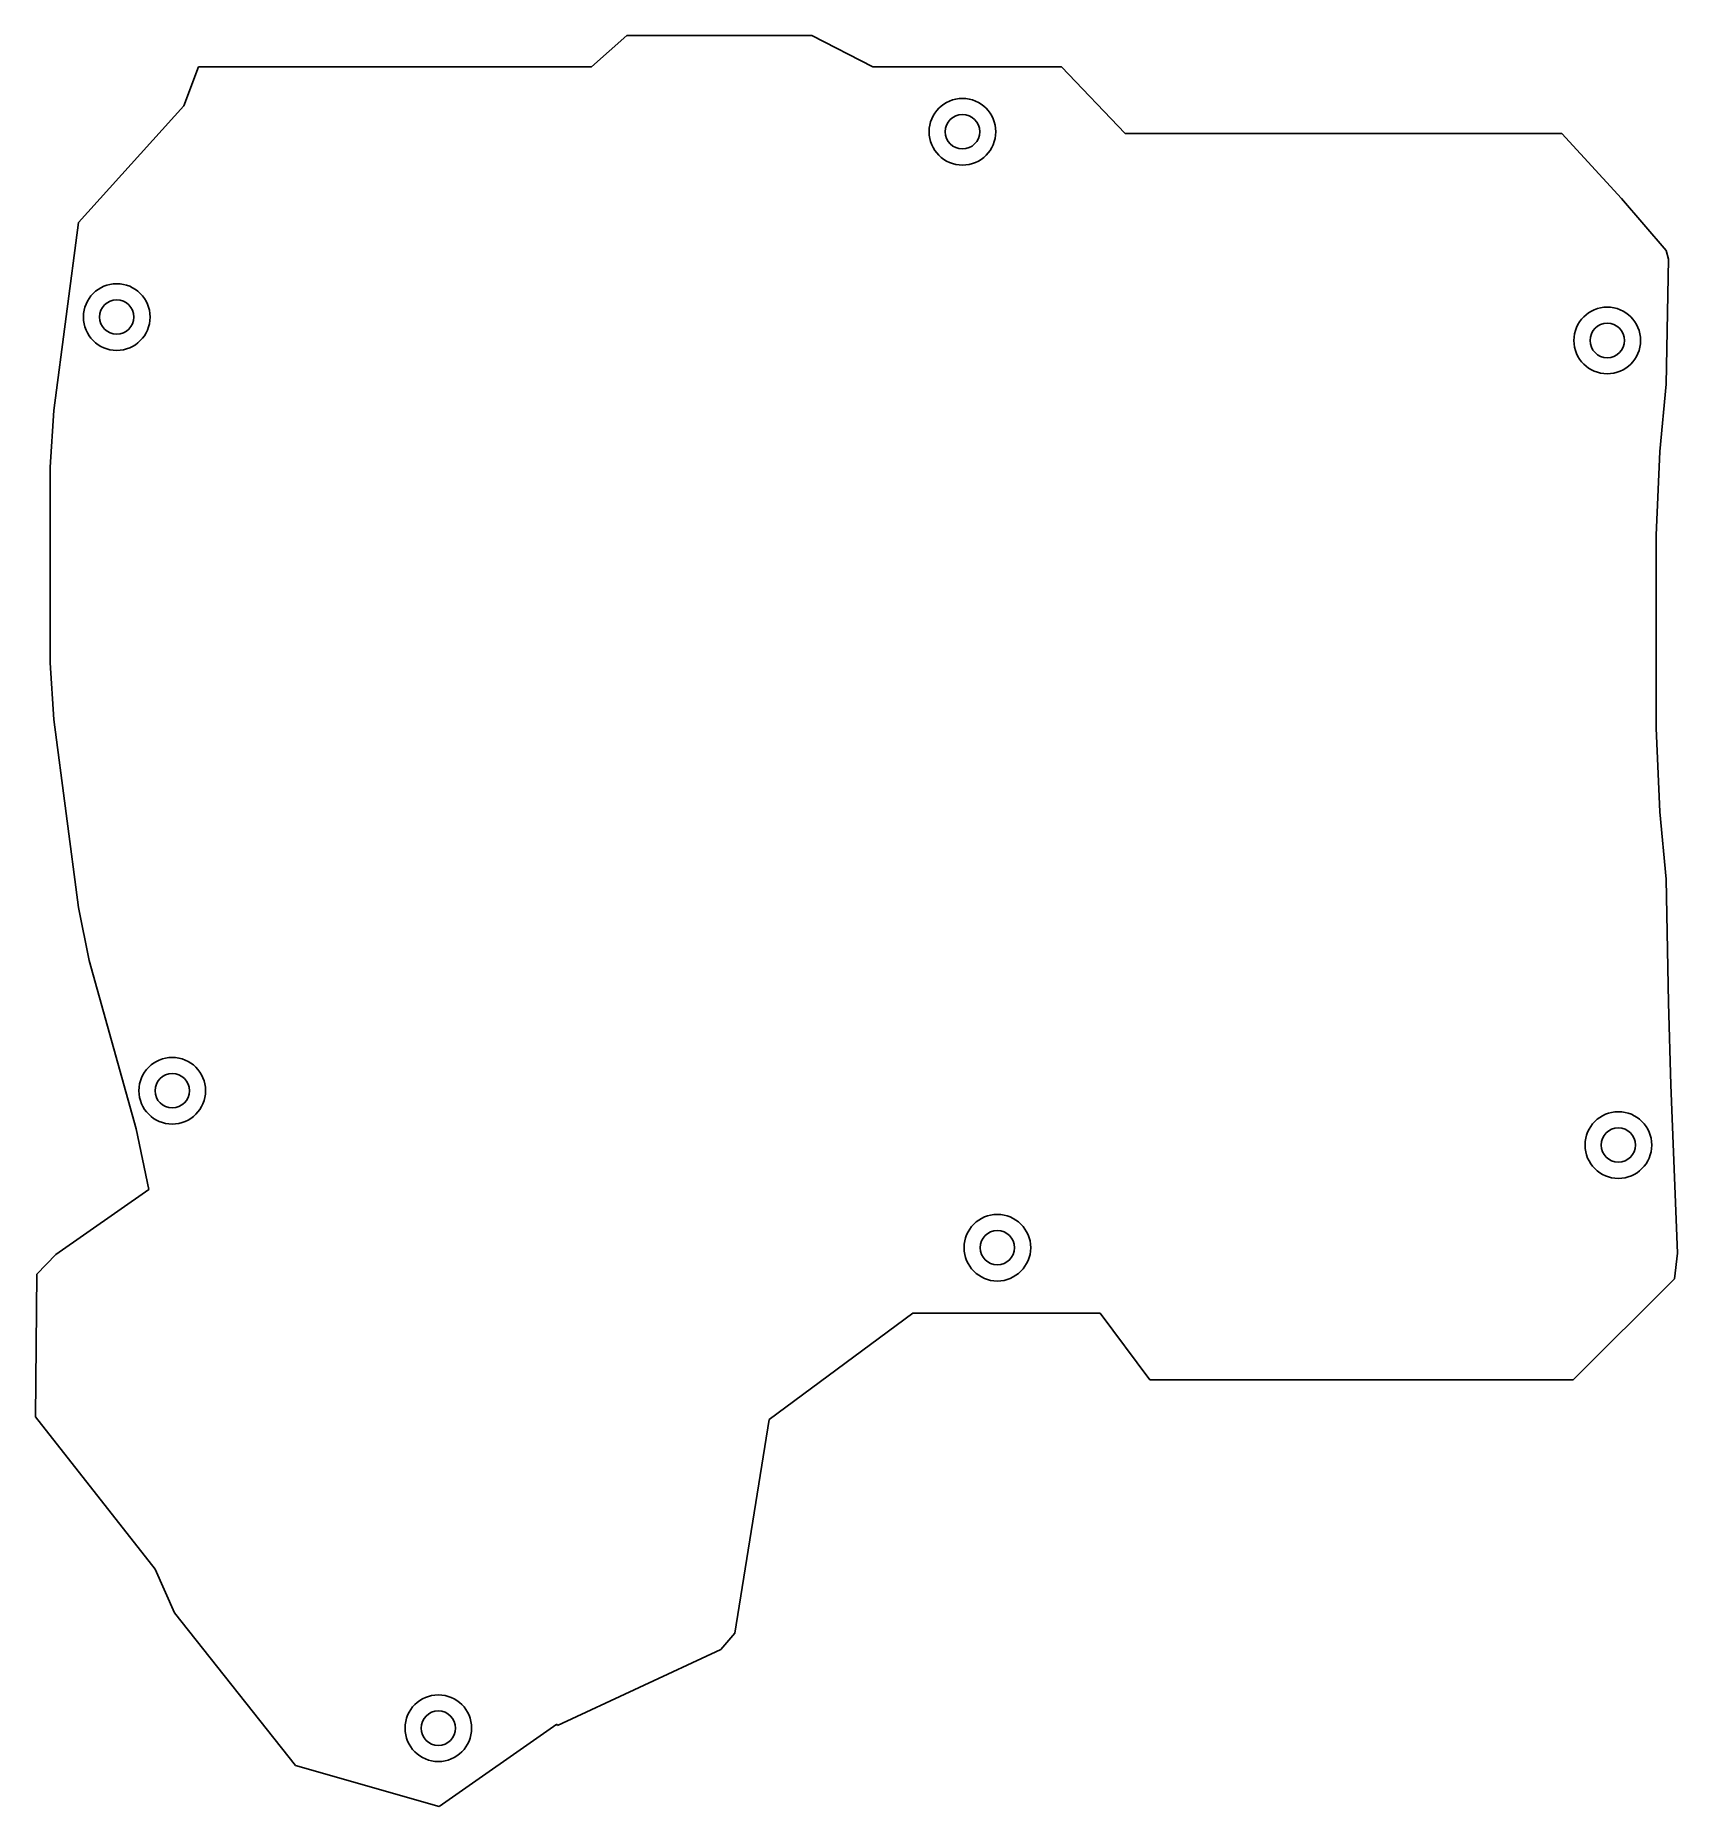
# Model space of a CAD drawing. Header units: millimetres. Extents: x -85 to 62, y -112 to 48.
import ezdxf

# ---------------------------------------------------------------- set-up
doc = ezdxf.new("R2010")
doc.units = ezdxf.units.MM

msp = doc.modelspace()

# ---------------------------------------------------------------- linework, layer by layer
for p, q in [((-35.35, 44.85, -3), (-32.17, 47.67, -3)), ((-35.35, 44.85), (-32.17, 47.67)), ((-32.17, 47.67, -3), (-15.53, 47.67, -3)), ((-32.17, 47.67, -3), (-32.17, 47.67)), ((-32.17, 47.67), (-15.53, 47.67)), ((-15.53, 47.67, -3), (-10.03, 44.85, -3)), ((-15.53, 47.67, -3), (-15.53, 47.67)), ((-15.53, 47.67), (-10.03, 44.85)), ((-70.75, 44.85, -3), (-72.05, 41.33, -3)), ((-70.75, 44.85), (-72.05, 41.33)), ((-70.75, 44.85, -3), (-35.35, 44.85, -3)), ((-70.75, 44.85, -3), (-70.75, 44.85)), ((-70.75, 44.85), (-35.35, 44.85)), ((-35.35, 44.85, -3), (-35.35, 44.85)), ((6.95, 44.85, -3), (-10.03, 44.85, -3)), ((-10.03, 44.85, -3), (-10.03, 44.85)), ((6.95, 44.85), (-10.03, 44.85)), ((6.95, 44.85, -3), (12.67, 38.85, -3)), ((6.95, 44.85, -3), (6.95, 44.85)), ((6.95, 44.85), (12.67, 38.85)), ((-81.55, 30.83, -3), (-72.05, 41.33, -3)), ((-81.55, 30.83), (-72.05, 41.33)), ((-72.05, 41.33, -3), (-72.05, 41.33)), ((-0.42, 39, -2.25), (-0.42, 39)), ((1.03, 39, -3), (1.03, 39, -2.25)), ((12.67, 38.85, -3), (51.98, 38.85, -3)), ((12.67, 38.85, -3), (12.67, 38.85)), ((12.67, 38.85), (51.98, 38.85)), ((57.34, 32.99, -3), (51.98, 38.85, -3)), ((51.98, 38.85, -3), (51.98, 38.85)), ((57.34, 32.99), (51.98, 38.85)), ((61.36, 28.32, -3), (57.34, 32.99, -3)), ((57.34, 32.99, -3), (57.34, 32.99)), ((61.36, 28.32), (57.34, 32.99)), ((-81.55, 30.83, -3), (-83.75, 13.92, -3)), ((-81.55, 30.83), (-83.75, 13.92)), ((-81.55, 30.83, -3), (-81.55, 30.83)), ((61.57, 27.52, -3), (61.36, 28.32, -3)), ((61.36, 28.32, -3), (61.36, 28.32)), ((61.57, 27.52), (61.36, 28.32)), ((61.57, 27.52, -3), (61.36, 16.27, -3)), ((61.57, 27.52), (61.36, 16.27)), ((61.57, 27.52, -3), (61.57, 27.52)), ((-76.55, 22.32, -2.25), (-76.55, 22.32)), ((-75.1, 22.32, -3), (-75.1, 22.32, -2.25)), ((57.62, 20.21, -2.25), (57.62, 20.21)), ((59.07, 20.21, -3), (59.07, 20.21, -2.25)), ((60.81, 10.22, -3), (61.36, 16.27, -3)), ((60.81, 10.22), (61.36, 16.27)), ((61.36, 16.27, -3), (61.36, 16.27)), ((-84.08, 8.8, -3), (-83.75, 13.92, -3)), ((-84.08, 8.8), (-83.75, 13.92)), ((-83.75, 13.92, -3), (-83.75, 13.92)), ((60.47, 2.7, -3), (60.81, 10.22, -3)), ((60.47, 2.7), (60.81, 10.22)), ((60.81, 10.22, -3), (60.81, 10.22)), ((-84.08, 8.8, -3), (-84.08, -8.8, -3)), ((-84.08, 8.8, -3), (-84.08, 8.8)), ((-84.08, 8.8), (-84.08, -8.8)), ((60.47, 2.7, -3), (60.47, -14.7, -3)), ((60.47, 2.7, -3), (60.47, 2.7)), ((60.47, 2.7), (60.47, -14.7)), ((-84.08, -8.8, -3), (-83.75, -13.92, -3)), ((-84.08, -8.8, -3), (-84.08, -8.8)), ((-84.08, -8.8), (-83.75, -13.92)), ((-81.55, -30.83, -3), (-83.75, -13.92, -3)), ((-83.75, -13.92, -3), (-83.75, -13.92)), ((-81.55, -30.83), (-83.75, -13.92)), ((60.81, -22.22, -3), (60.47, -14.7, -3)), ((60.47, -14.7, -3), (60.47, -14.7)), ((60.81, -22.22), (60.47, -14.7)), ((60.81, -22.22, -3), (61.36, -28.27, -3)), ((60.81, -22.22, -3), (60.81, -22.22)), ((60.81, -22.22), (61.36, -28.27)), ((61.36, -28.27, -3), (61.57, -39.42, -3)), ((61.36, -28.27, -3), (61.36, -28.27)), ((61.36, -28.27), (61.57, -39.42)), ((-81.55, -30.83, -3), (-80.59, -35.6, -3)), ((-81.55, -30.83, -3), (-81.55, -30.83)), ((-81.55, -30.83), (-80.59, -35.6)), ((-76.35, -50.75, -3), (-80.59, -35.6, -3)), ((-80.59, -35.6, -3), (-80.59, -35.6)), ((-76.35, -50.75), (-80.59, -35.6)), ((61.57, -39.42, -3), (61.79, -46.79, -3)), ((61.57, -39.42, -3), (61.57, -39.42)), ((61.57, -39.42), (61.79, -46.79)), ((-71.55, -47.32, -2.25), (-71.55, -47.32)), ((-70.1, -47.32, -3), (-70.1, -47.32, -2.25)), ((61.79, -46.79, -3), (62.4, -61.95, -3)), ((61.79, -46.79, -3), (61.79, -46.79)), ((61.79, -46.79), (62.4, -61.95)), ((-75.21, -56.2, -3), (-76.35, -50.75, -3)), ((-76.35, -50.75, -3), (-76.35, -50.75)), ((-75.21, -56.2), (-76.35, -50.75)), ((58.62, -52.21, -2.25), (58.62, -52.21)), ((60.07, -52.21, -3), (60.07, -52.21, -2.25)), ((-83.57, -62.06, -3), (-75.21, -56.2, -3)), ((-83.57, -62.06), (-75.21, -56.2)), ((-75.21, -56.2, -3), (-75.21, -56.2)), ((-83.57, -62.06, -3), (-85.28, -63.84, -3)), ((-83.57, -62.06), (-85.28, -63.84)), ((-83.57, -62.06, -3), (-83.57, -62.06)), ((2.72, -61.45, -2.25), (2.72, -61.45)), ((4.17, -61.45, -3), (4.17, -61.45, -2.25)), ((62.12, -64.25, -3), (62.4, -61.95, -3)), ((62.12, -64.25), (62.4, -61.95)), ((62.4, -61.95, -3), (62.4, -61.95)), ((-85.42, -76.68, -3), (-85.28, -63.84, -3)), ((-85.42, -76.68), (-85.28, -63.84)), ((-85.28, -63.84, -3), (-85.28, -63.84)), ((53.01, -73.34, -3), (62.12, -64.25, -3)), ((53.01, -73.34), (62.12, -64.25)), ((62.12, -64.25, -3), (62.12, -64.25)), ((-19.37, -76.91, -3), (-6.45, -67.34, -3)), ((-19.37, -76.91), (-6.45, -67.34)), ((10.43, -67.34, -3), (-6.45, -67.34, -3)), ((-6.45, -67.34, -3), (-6.45, -67.34)), ((10.43, -67.34), (-6.45, -67.34)), ((14.89, -73.34, -3), (10.43, -67.34, -3)), ((10.43, -67.34, -3), (10.43, -67.34)), ((14.89, -73.34), (10.43, -67.34)), ((14.89, -73.34, -3), (53.01, -73.34, -3)), ((14.89, -73.34, -3), (14.89, -73.34)), ((14.89, -73.34), (53.01, -73.34)), ((53.01, -73.34, -3), (53.01, -73.34)), ((-74.64, -90.38, -3), (-85.42, -76.68, -3)), ((-85.42, -76.68, -3), (-85.42, -76.68)), ((-74.64, -90.38), (-85.42, -76.68)), ((-19.37, -76.91, -3), (-22.46, -96.15, -3)), ((-19.37, -76.91), (-22.46, -96.15)), ((-19.37, -76.91, -3), (-19.37, -76.91)), ((-72.91, -94.32, -3), (-74.64, -90.38, -3)), ((-74.64, -90.38, -3), (-74.64, -90.38)), ((-72.91, -94.32), (-74.64, -90.38)), ((-72.91, -94.32, -3), (-62.02, -108.07, -3)), ((-72.91, -94.32, -3), (-72.91, -94.32)), ((-72.91, -94.32), (-62.02, -108.07)), ((-23.73, -97.62, -3), (-22.46, -96.15, -3)), ((-23.73, -97.62), (-22.46, -96.15)), ((-22.46, -96.15, -3), (-22.46, -96.15)), ((-23.73, -97.62, -3), (-38.41, -104.47, -3)), ((-23.73, -97.62), (-38.41, -104.47)), ((-23.73, -97.62, -3), (-23.73, -97.62)), ((-49.08, -111.76, -3), (-38.48, -104.34, -3)), ((-49.08, -111.76), (-38.48, -104.34)), ((-47.6, -104.7, -2.25), (-47.6, -104.7)), ((-46.15, -104.7, -3), (-46.15, -104.7, -2.25)), ((-38.48, -104.34, -3), (-38.41, -104.47, -3)), ((-38.48, -104.34, -3), (-38.48, -104.34)), ((-38.48, -104.34), (-38.41, -104.47)), ((-38.41, -104.47, -3), (-38.41, -104.47)), ((-49.08, -111.76, -3), (-62.02, -108.07, -3)), ((-62.02, -108.07, -3), (-62.02, -108.07)), ((-49.08, -111.76), (-62.02, -108.07)), ((-49.08, -111.76, -3), (-49.08, -111.76))]:
    msp.add_line(p, q)
for centre, radius in [((-1.97, 39, -3), 3), ((-1.97, 39, -2.25), 3), ((-1.97, 39), 1.55), ((-1.97, 39, -2.25), 1.55), ((-78.1, 22.32, -3), 3), ((-78.1, 22.32, -2.25), 3), ((-78.1, 22.32), 1.55), ((-78.1, 22.32, -2.25), 1.55), ((56.07, 20.21, -3), 3), ((56.07, 20.21, -2.25), 3), ((56.07, 20.21), 1.55), ((56.07, 20.21, -2.25), 1.55), ((-73.1, -47.32, -3), 3), ((-73.1, -47.32, -2.25), 3), ((-73.1, -47.32), 1.55), ((-73.1, -47.32, -2.25), 1.55), ((57.07, -52.21, -3), 3), ((57.07, -52.21, -2.25), 3), ((57.07, -52.21), 1.55), ((57.07, -52.21, -2.25), 1.55), ((1.17, -61.45, -3), 3), ((1.17, -61.45, -2.25), 3), ((1.17, -61.45), 1.55), ((1.17, -61.45, -2.25), 1.55), ((-49.15, -104.7, -3), 3), ((-49.15, -104.7, -2.25), 3), ((-49.15, -104.7), 1.55), ((-49.15, -104.7, -2.25), 1.55)]:
    msp.add_circle(centre, radius)

doc.saveas('drawing.dxf')
